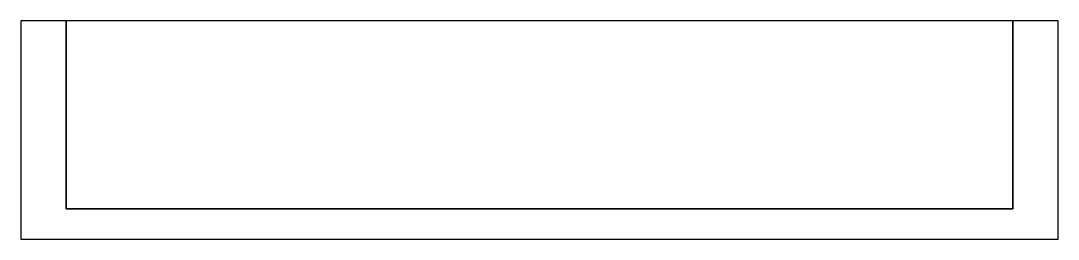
# Model space of a CAD drawing. Header units: inches. Extents: x -8 to 8, y -4 to -0.6.
import ezdxf

# ---------------------------------------------------------------- set-up
doc = ezdxf.new("R2010")
doc.units = ezdxf.units.IN
doc.layers.get('0').update_dxf_attribs({"linetype": 'CONTINUOUS'})

msp = doc.modelspace()

# ---------------------------------------------------------------- linework, layer by layer
for points in [[(-8, -3.967), (8, -3.967), (8, -0.6), (7.3, -0.6), (7.3, -3.497), (-7.3, -3.497), (-7.3, -0.6), (-8, -0.6)], [(-7.3, -0.6), (-7.3, -3.497), (7.3, -3.497), (7.3, -0.6)]]:
    msp.add_lwpolyline(points, close=True)

doc.saveas('drawing.dxf')
